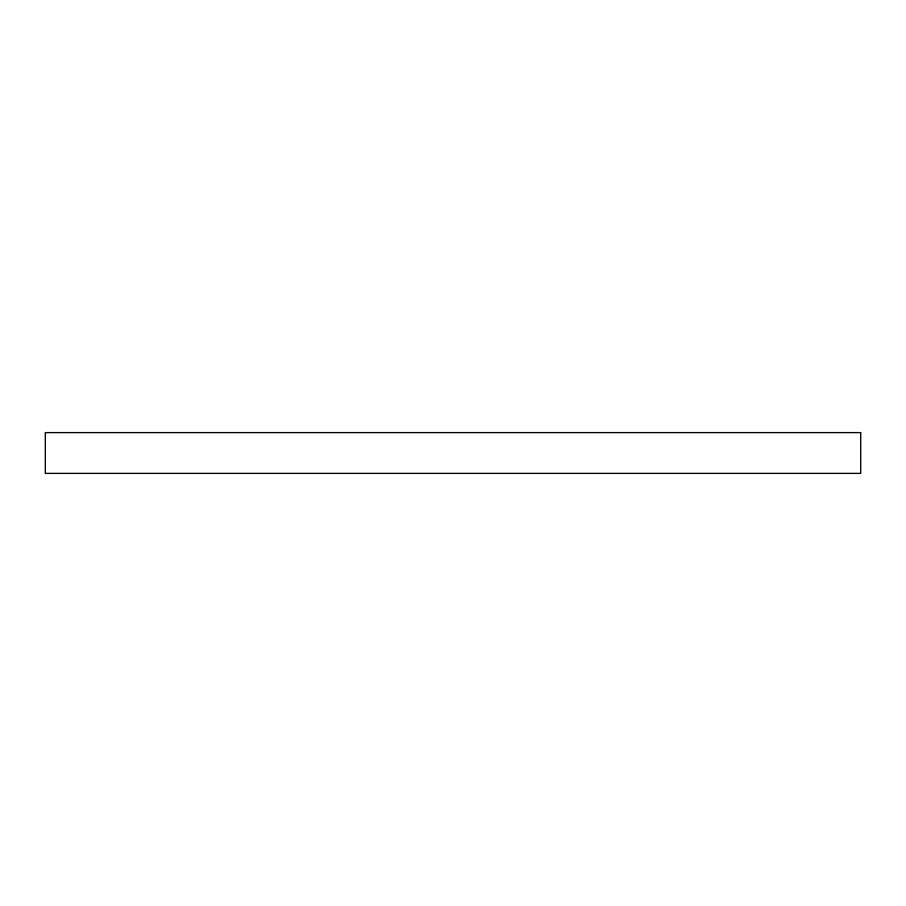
<?xml version="1.0" encoding="UTF-8"?>
<svg xmlns="http://www.w3.org/2000/svg" width="906" height="906" viewBox="0 0 906 906"><rect width="100%" height="100%" fill="white"/><g stroke="black" fill="none" stroke-linecap="round" stroke-linejoin="round"><path stroke-width="1.36" d="M860.7 432.615L45.3 432.615L45.3 473.385L860.7 473.385L860.7 432.615"/></g></svg>
